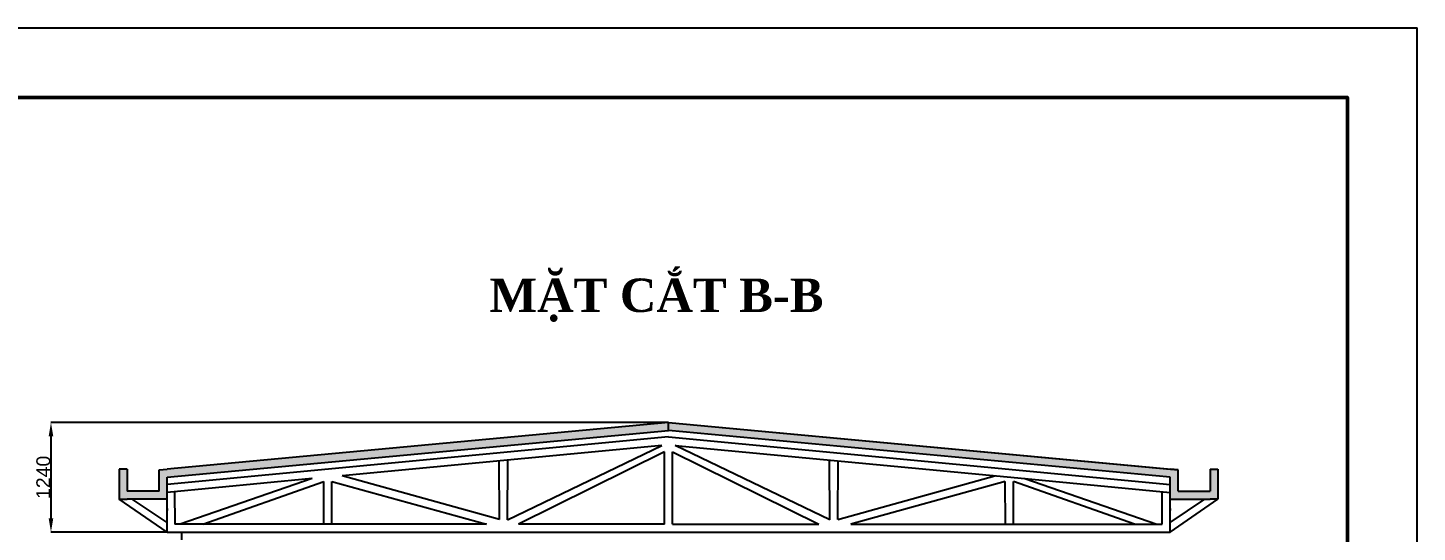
# Model space of a CAD drawing. Header units: inches. Extents: x 102447 to 288095, y 37526 to 105682.
# Drawn here: x 111914 to 114904, y 78717 to 79804 of the extents above; entities that cross this region are included whole.
import ezdxf

# ---------------------------------------------------------------- set-up
doc = ezdxf.new("R2010")
doc.units = ezdxf.units.IN
doc.header["$LTSCALE"] = 200
doc.header["$MEASUREMENT"] = 0
doc.linetypes.add('CENTER', pattern=[17.5, 13, -1.5, 1.5, -1.5])
doc.linetypes.add('DASHED2', pattern=[0.375, 0.25, -0.125])
for name, color, linetype, lineweight in [('cat', 5, 'DASHED2', 25), ('chinh', 7, 'Continuous', 50), ('DAMPER', 211, 'CENTER', 35), ('KI HIEU', 40, 'Continuous', 25)]:
    doc.layers.add(name, color=color, linetype=linetype, lineweight=lineweight)
doc.layers.add('MINOR', color=1, linetype='Continuous')
doc.styles.get("Standard").update_dxf_attribs({"font": 'Font - TrueType - Arial.ttf'})
doc.dimstyles.get("Standard").update_dxf_attribs({"dimtxt": 30, "dimasz": 30, "dimexe": 0.18, "dimexo": 0.0625, "dimgap": 1, "dimtad": 1, "dimtoh": 1, "dimdec": 0, "dimzin": 0, "dimdsep": 46, "dimtxsty": 'Standard', "dimcen": 0.09, "dimadec": 0, "dimazin": 0, "dimtfac": 1, "dimtdec": 0, "dimtofl": 0, "dimtmove": 0, "dimatfit": 3, "dimfxl": 1, "dimtolj": 1, "dimtzin": 0, "dimarcsym": 0})

# ---------------------------------------------------------------- blocks, each defined once
blk = doc.blocks.new('*D101')
at = {"layer": 'Defpoints', "color": 0, "transparency": 16777216}
for p in [(113292.7, 78953.6), (111963.7, 78717.4), (112213.4, 78717.4)]:
    blk.add_point(p, dxfattribs=at)
at = {"layer": 'KI HIEU', "color": 0, "lineweight": -2, "transparency": 16777216}
for p, q in [((113292.6, 78953.6), (111963.5, 78953.6)), ((111963.7, 78923.6), (111963.7, 78747.4)), ((112213.4, 78717.4), (111963.5, 78717.4))]:
    blk.add_line(p, q, dxfattribs=at)
at = {"layer": 'KI HIEU', "color": 0, "transparency": 16777216}
for points in [[(111958.7, 78923.6), (111968.7, 78923.6), (111963.7, 78953.6)], [(111958.7, 78747.4), (111968.7, 78747.4), (111963.7, 78717.4)]]:
    blk.add_solid(points, dxfattribs=at)
at = {"layer": 'KI HIEU', "color": 0, "transparency": 16777216, "insert": (111947.4, 78835.5), "char_height": 30, "attachment_point": 5, "rotation": 90}
blk.add_mtext('\\A1;1240', dxfattribs=at)

msp = doc.modelspace()

# ---------------------------------------------------------------- hatches: boundary and pattern name
at = {"layer": 'MINOR'}
h = msp.add_hatch(color=5, dxfattribs=at)
h.dxf.hatch_style = 1
h.paths.add_polyline_path([(113292.7, 78936.5), (113292.7, 78953.6), (112213.4, 78853.2), (112196.4, 78851.6), (112196.5, 78806.1), (112127.8, 78806.1), (112127.8, 78853.2), (112110.6, 78853.2), (112110.6, 78788.9), (112127.8, 78788.9), (112213.4, 78788.9), (112213.4, 78820.2), (112213.5, 78836.1)])
h = msp.add_hatch(color=5, dxfattribs=at)
h.dxf.hatch_style = 1
h.paths.add_polyline_path([(114372, 78853.2), (114389, 78851.6), (114389, 78806.1), (114457.7, 78806.1), (114457.7, 78853.2), (114474.8, 78853.2), (114474.8, 78788.9), (114457.7, 78788.9), (114372, 78788.9), (114372, 78820.2), (114371.9, 78836.1), (113292.7, 78936.5), (113292.7, 78953.6)])
h = msp.add_hatch(color=5, dxfattribs=at)
h.dxf.hatch_style = 1
h.paths.add_polyline_path([(114372, 78853.2), (114389, 78851.6), (114389, 78806.1), (114457.7, 78806.1), (114457.7, 78853.2), (114474.8, 78853.2), (114474.8, 78788.9), (114457.7, 78788.9), (114372, 78788.9), (114372, 78820.2), (114371.9, 78836.1), (113292.7, 78936.5), (113292.7, 78953.6)])

# ---------------------------------------------------------------- linework, layer by layer
for p, q in [((106093.5, 79803.6), (114903.5, 79803.6)), ((114903.5, 73563.6), (114903.5, 79803.6)), ((112213.4, 78717.4), (114372, 78717.4)), ((113241.3, 78717.4), (113309.8, 78717.4))]:
    msp.add_line(p, q)
at = {"layer": 'cat', "color": 177, "true_color": 0x293189}
msp.add_line((112245.6, 76826.2), (112245.6, 78717.4), dxfattribs=at)
at = {"layer": 'chinh', "ltscale": 15}
msp.add_lwpolyline([(106343.5, 73713.6), (114753.5, 73713.6), (114753.5, 79653.6), (106343.5, 79653.6)], close=True, dxfattribs=at)
at = {"layer": 'MINOR', "color": 5}
for p, q in [((113292.7, 78953.6), (112213.4, 78853.2)), ((112213.5, 78836.1), (113292.7, 78936.5)), ((113292.7, 78953.6), (114389, 78851.6)), ((113292.7, 78953.6), (114372, 78853.2)), ((114371.9, 78836.1), (113292.7, 78936.5)), ((112127.8, 78853.2), (112110.6, 78853.2)), ((112127.8, 78853.2), (112127.8, 78806.1)), ((112196.4, 78851.6), (112213.4, 78853.2)), ((112196.5, 78806.1), (112196.4, 78851.6)), ((114389, 78851.6), (114372, 78853.2)), ((114389, 78806.1), (114389, 78851.6)), ((114389, 78806.1), (114389, 78851.6)), ((114457.7, 78853.2), (114457.7, 78806.1)), ((112213.4, 78820.2), (112213.5, 78836.1)), ((112196.5, 78806.1), (112127.8, 78806.1)), ((114389, 78806.1), (114457.7, 78806.1))]:
    msp.add_line(p, q, dxfattribs=at)
at = {"layer": 'MINOR'}
for p, q in [((113292.7, 78936.5), (113292.7, 78953.6)), ((114372, 78836.1), (113292.7, 78936.5)), ((113292.7, 78923), (112213.4, 78820.2)), ((113278.4, 78904.5), (112590.4, 78839)), ((112945.9, 78744.4), (113278.4, 78904.5)), ((113292.7, 78923), (114372, 78820.2)), ((113307.1, 78904.5), (114059.5, 78832.8)), ((113639.5, 78744.4), (113307.1, 78904.5)), ((112928.5, 78744.5), (112927.8, 78871.1)), ((112945.9, 78744.4), (112946.5, 78872.9)), ((113284.1, 78890.5), (112969.5, 78734.6)), ((113284.1, 78734.6), (113284.1, 78890.5)), ((113301.3, 78734.6), (113301.3, 78890.5)), ((113301.3, 78890.5), (113615.9, 78734.6)), ((113639.5, 78744.4), (113638.9, 78871.1)), ((113656.9, 78744.5), (113657.6, 78871.1)), ((112110.6, 78853.2), (112110.6, 78788.9)), ((112928.5, 78744.5), (112590.4, 78839)), ((113656.9, 78744.5), (113995, 78839)), ((114457.7, 78853.2), (114457.7, 78806.1)), ((114457.7, 78853.2), (114474.8, 78853.2)), ((114474.8, 78853.2), (114474.8, 78788.9)), ((114474.8, 78853.2), (114474.8, 78788.9)), ((112525.9, 78832.8), (112213.4, 78803.1)), ((112213.4, 78717.4), (112213.4, 78820.2)), ((112525.9, 78832.8), (112241.9, 78734.5)), ((112290.5, 78734.5), (112550.5, 78826.5)), ((112550.8, 78734.6), (112550.5, 78826.5)), ((112567.9, 78734.6), (112568.2, 78826.4)), ((112568.2, 78826.4), (112900.7, 78734.6)), ((114017.2, 78826.4), (113684.7, 78734.6)), ((114017.5, 78734.6), (114017.2, 78826.4)), ((114034.6, 78734.6), (114034.9, 78826.5)), ((114294.9, 78734.5), (114034.9, 78826.5)), ((114059.5, 78832.8), (114343.5, 78734.5)), ((114059.5, 78832.8), (114372, 78803.1)), ((114372, 78820.2), (114371.9, 78836.1)), ((114372, 78717.4), (114372, 78836.1)), ((112110.6, 78788.9), (112127.8, 78788.9)), ((112213.4, 78717.4), (112110.6, 78788.9)), ((112213.4, 78788.9), (112127.8, 78788.9)), ((112213.4, 78738.6), (112138.6, 78788.9)), ((112230.6, 78734.5), (112230.5, 78804.7)), ((114354.9, 78734.5), (114354.9, 78804.7)), ((114372, 78788.9), (114457.7, 78788.9)), ((114372, 78717.4), (114474.8, 78788.9)), ((114372, 78738.6), (114446.8, 78788.9)), ((114372, 78788.9), (114457.7, 78788.9)), ((114389, 78806.1), (114457.7, 78806.1)), ((114474.8, 78788.9), (114457.7, 78788.9)), ((112213.4, 78768.8), (112213.4, 78773.1)), ((112213.4, 78768.8), (112213.4, 78764.5)), ((114372, 78768.8), (114372, 78764.5)), ((112213.4, 78717.4), (112213.4, 78734.5)), ((112900.7, 78734.6), (112230.5, 78734.5)), ((112559.4, 78734.6), (112550.8, 78734.6)), ((113284.1, 78734.6), (112969.5, 78734.6)), ((113301.3, 78734.6), (113615.9, 78734.6)), ((113684.7, 78734.6), (114354.9, 78734.5)), ((114026, 78734.6), (114034.6, 78734.6)), ((114372, 78717.4), (114372, 78734.5))]:
    msp.add_line(p, q, dxfattribs=at)

# ---------------------------------------------------------------- texts
at = {"layer": 'DAMPER', "color": 0, "linetype": 'ByBlock', "insert": (112907, 79263.7), "char_height": 72, "attachment_point": 1}
msp.add_mtext('{\\fTimes New Roman|b1|i0|c0|p18;MẶT CẮT B-B} ', dxfattribs=at)

# ---------------------------------------------------------------- dimensions: what is measured, and where the dimension line sits
at = {"layer": 'KI HIEU'}
dim = msp.add_linear_dim(base=(111963.7, 78717.4), p1=(113292.7, 78953.6), p2=(112213.4, 78717.4), angle=90, text='1240', dimstyle='Standard', dxfattribs=at)
dim.commit()
dim.dimension.update_dxf_attribs({"geometry": '*D101', "text_midpoint": (111947.4, 78835.5)})

doc.saveas('drawing.dxf')
